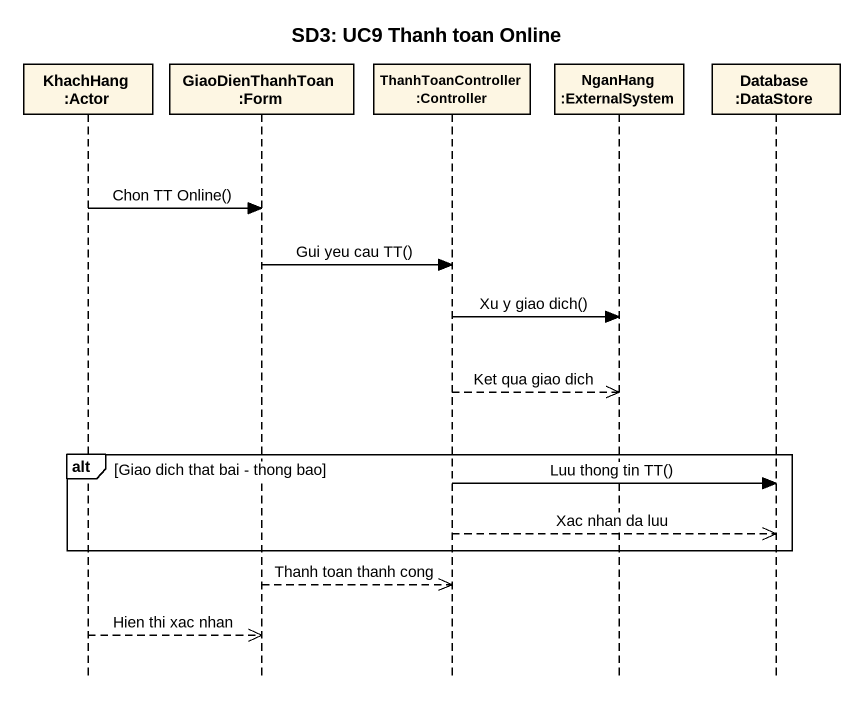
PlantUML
@startuml
title SD3: UC9 Thanh toan Online
hide footbox
participant "KhachHang :Actor" as KhachHang_Actor
participant "GiaoDienThanhToan :Form" as GiaoDienThanhToan_Form
participant "ThanhToanController :Controller" as ThanhToanController
participant "NganHang :ExternalSystem" as NganHang_ExternalSystem
participant "Database :DataStore" as Database_DataStore

KhachHang_Actor -> GiaoDienThanhToan_Form : Chon TT Online()
GiaoDienThanhToan_Form -> ThanhToanController : Gui yeu cau TT()
ThanhToanController -> NganHang_ExternalSystem : Xu y giao dich()
ThanhToanController -->> NganHang_ExternalSystem : Ket qua giao dich
alt Giao dich that bai - thong bao
  ThanhToanController -> Database_DataStore : Luu thong tin TT()
  ThanhToanController -->> Database_DataStore : Xac nhan da luu
end
GiaoDienThanhToan_Form -->> ThanhToanController : Thanh toan thanh cong
KhachHang_Actor -->> GiaoDienThanhToan_Form : Hien thi xac nhan
@enduml
